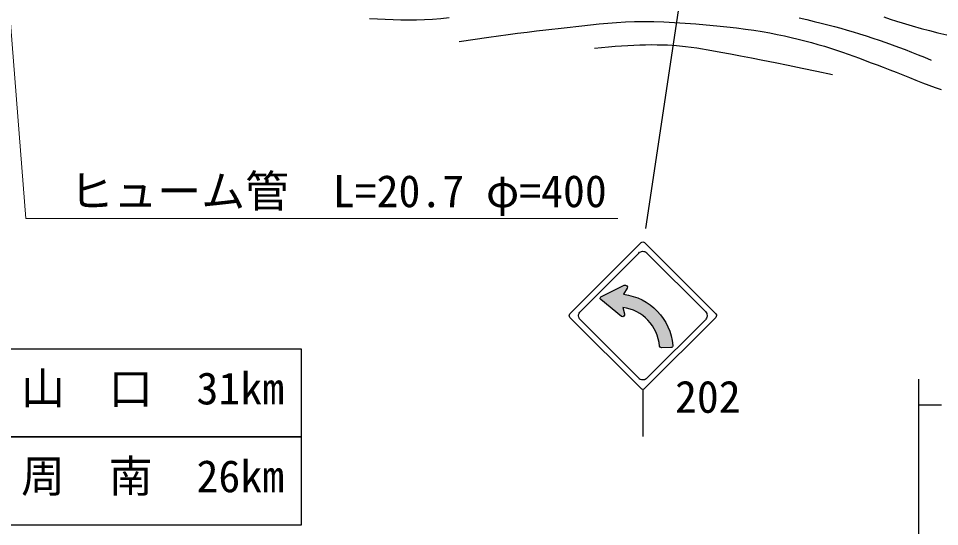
# Model space of a CAD drawing. Units: millimetres, scale not verified. Extents: x 40000 to 680000, y 20000 to 380000.
# Drawn here: x 364305 to 416802, y 239111 to 268048 of the extents above; entities that cross this region are included whole.
import ezdxf
from ezdxf.enums import TextEntityAlignment as Align

# ---------------------------------------------------------------- set-up
doc = ezdxf.new("R2010")
doc.units = ezdxf.units.MM
doc.header["$LTSCALE"] = 1000
for name, color, linetype, lineweight in [('M-BGD', 7, 'Continuous', 25), ('M-STR-HTXT', 7, 'Continuous', 13), ('M-STR-STRC', 7, 'Continuous', 25)]:
    doc.layers.add(name, color=color, linetype=linetype, lineweight=lineweight)
doc.styles.add('ＭＳ ゴシック', font='')
doc.styles.get('ＭＳ ゴシック').set_extended_font_data('MS Gothic')

msp = doc.modelspace()

# ---------------------------------------------------------------- hatches: boundary and pattern name
at = {"layer": 'M-STR-STRC'}
msp.add_hatch(color=256, dxfattribs=at).paths.add_polyline_path([(398676, 251075), (397492, 252033, -0.45757), (397500, 252194), (398829, 252855, -0.6306), (399006, 252685), (398797, 252339, -0.35283), (401599, 249419, -0.43468), (401494, 249303), (400951, 249294, -0.39523), (400843, 249392, 0.35327), (398749, 251590), (398837, 251220, -0.68323)])

# ---------------------------------------------------------------- linework, layer by layer
at = {"layer": 'M-BGD'}
for points in [[(384308, 268049), (384760, 268023), (385207, 268001), (385653, 267983), (386099, 267971), (386545, 267967), (386994, 267971), (387447, 267985), (387906, 268009), (388372, 268046), (388846, 268096)], [(389424, 266740), (391119, 266979), (391670, 267055), (392216, 267129), (392757, 267201), (393293, 267270), (393826, 267336), (394355, 267399), (395402, 267516), (396409, 267633), (396904, 267689), (397397, 267741), (397891, 267787), (398390, 267825), (398898, 267854), (399417, 267873), (399951, 267879), (400508, 267872), (401089, 267854), (401687, 267825), (402294, 267787), (402903, 267742), (403508, 267690), (404101, 267632), (404675, 267571), (405223, 267508), (405738, 267442), (406221, 267374), (406682, 267300), (407123, 267222), (407547, 267139), (407955, 267051), (408352, 266961), (408739, 266866), (409119, 266770), (409496, 266670), (409871, 266569), (410237, 266465), (410589, 266358), (410929, 266247), (411260, 266134), (411585, 266017), (411908, 265898), (412232, 265777), (412560, 265653), (412895, 265527), (413239, 265399), (413595, 265266), (413960, 265126), (414331, 264981), (414705, 264832), (415081, 264683), (415455, 264535), (415825, 264390), (416189, 264250), (416545, 264118), (416889, 263996)], [(408794, 268080), (409241, 267980), (409662, 267882), (410060, 267784), (410442, 267687), (410811, 267589), (411171, 267489), (411527, 267386), (411883, 267279), (412244, 267168), (412615, 267051), (412990, 266929), (413361, 266805), (413731, 266677), (414098, 266546), (414466, 266411), (414834, 266273), (415203, 266131), (415574, 265984), (415948, 265833), (416327, 265678)], [(413624, 268138), (413991, 268013), (414341, 267897), (414668, 267794), (415247, 267621), (415751, 267478), (416220, 267354), (416695, 267234), (417216, 267108)], [(397131, 266355), (397544, 266394), (397939, 266430), (398316, 266462), (398680, 266490), (399032, 266514), (399375, 266532), (399712, 266546), (400045, 266554), (400377, 266557), (400710, 266554), (401302, 266539), (401808, 266511), (402328, 266458), (402966, 266368), (403822, 266226), (404336, 266136), (404882, 266036), (405463, 265926), (406080, 265806), (406737, 265674), (407436, 265532), (408179, 265378), (408969, 265213), (409808, 265036), (410700, 264846)]]:
    msp.add_lwpolyline(points, dxfattribs=at)
at = {"layer": 'M-STR-HTXT'}
msp.add_lwpolyline([(361463, 298082), (364722, 256649), (398472, 256649)], dxfattribs=at)
at = {"layer": 'M-STR-STRC'}
for p, q in [((400060, 256086), (405766, 294222)), ((415603, 247507), (415603, 232831)), ((399891, 246922), (399891, 244236)), ((416903, 246025), (415603, 246025))]:
    msp.add_line(p, q, dxfattribs=at)
for points in [[(399795, 255280), (399840, 255311), (399891, 255322), (399945, 255310), (399988, 255280), (404049, 251218), (404080, 251173), (404091, 251122), (404079, 251068), (404049, 251026), (399988, 246964), (399943, 246933), (399891, 246922), (399838, 246934), (399795, 246964), (395733, 251026), (395702, 251070), (395691, 251122), (395703, 251175), (395733, 251218)], [(399657, 254684), (399708, 254728), (399768, 254760), (399807, 254774), (399874, 254785), (399941, 254782), (399976, 254774), (400037, 254750), (400095, 254712), (400126, 254684), (403454, 251357), (403497, 251305), (403530, 251246), (403544, 251206), (403555, 251140), (403551, 251072), (403544, 251038), (403519, 250976), (403482, 250918), (403454, 250887), (400126, 247560), (400075, 247516), (400015, 247483), (399976, 247469), (399909, 247458), (399841, 247462), (399807, 247469), (399745, 247494), (399688, 247531), (399657, 247560), (396329, 250887), (396286, 250939), (396253, 250998), (396239, 251038), (396228, 251104), (396231, 251172), (396239, 251206), (396264, 251268), (396301, 251325), (396329, 251357)], [(380437, 244219), (380437, 249219), (357437, 249219), (357437, 244219)], [(380437, 239219), (380437, 244219), (357437, 244219), (357437, 239219)]]:
    msp.add_lwpolyline(points, close=True, dxfattribs=at)
msp.add_lwpolyline([(398676, 251075), (397492, 252033, -0.45757), (397500, 252194), (398829, 252855, -0.6306), (399006, 252685), (398797, 252339, -0.35283), (401599, 249419, -0.43468), (401494, 249303), (400951, 249294, -0.39523), (400843, 249392, 0.35327), (398749, 251590), (398837, 251220, -0.68323)], format="xyb", close=True, dxfattribs=at)

# ---------------------------------------------------------------- texts
at = {"layer": 'M-STR-HTXT', "style": 'ＭＳ ゴシック'}
msp.add_text('\u3000ヒューム管\u3000L=20.7 φ=400', height=1833, dxfattribs=at).set_placement((364722, 256749), align=Align.BOTTOM_LEFT)
at = {"layer": 'M-STR-STRC', "style": 'ＭＳ ゴシック'}
for s, p in [('山\u3000口\u300031km', (364453, 245516)), ('202', (401724, 245039)), ('周\u3000南\u300026km', (364453, 240516))]:
    msp.add_text(s, height=1833, dxfattribs=at).set_placement(p, align=Align.BOTTOM_LEFT)

doc.saveas('drawing.dxf')
